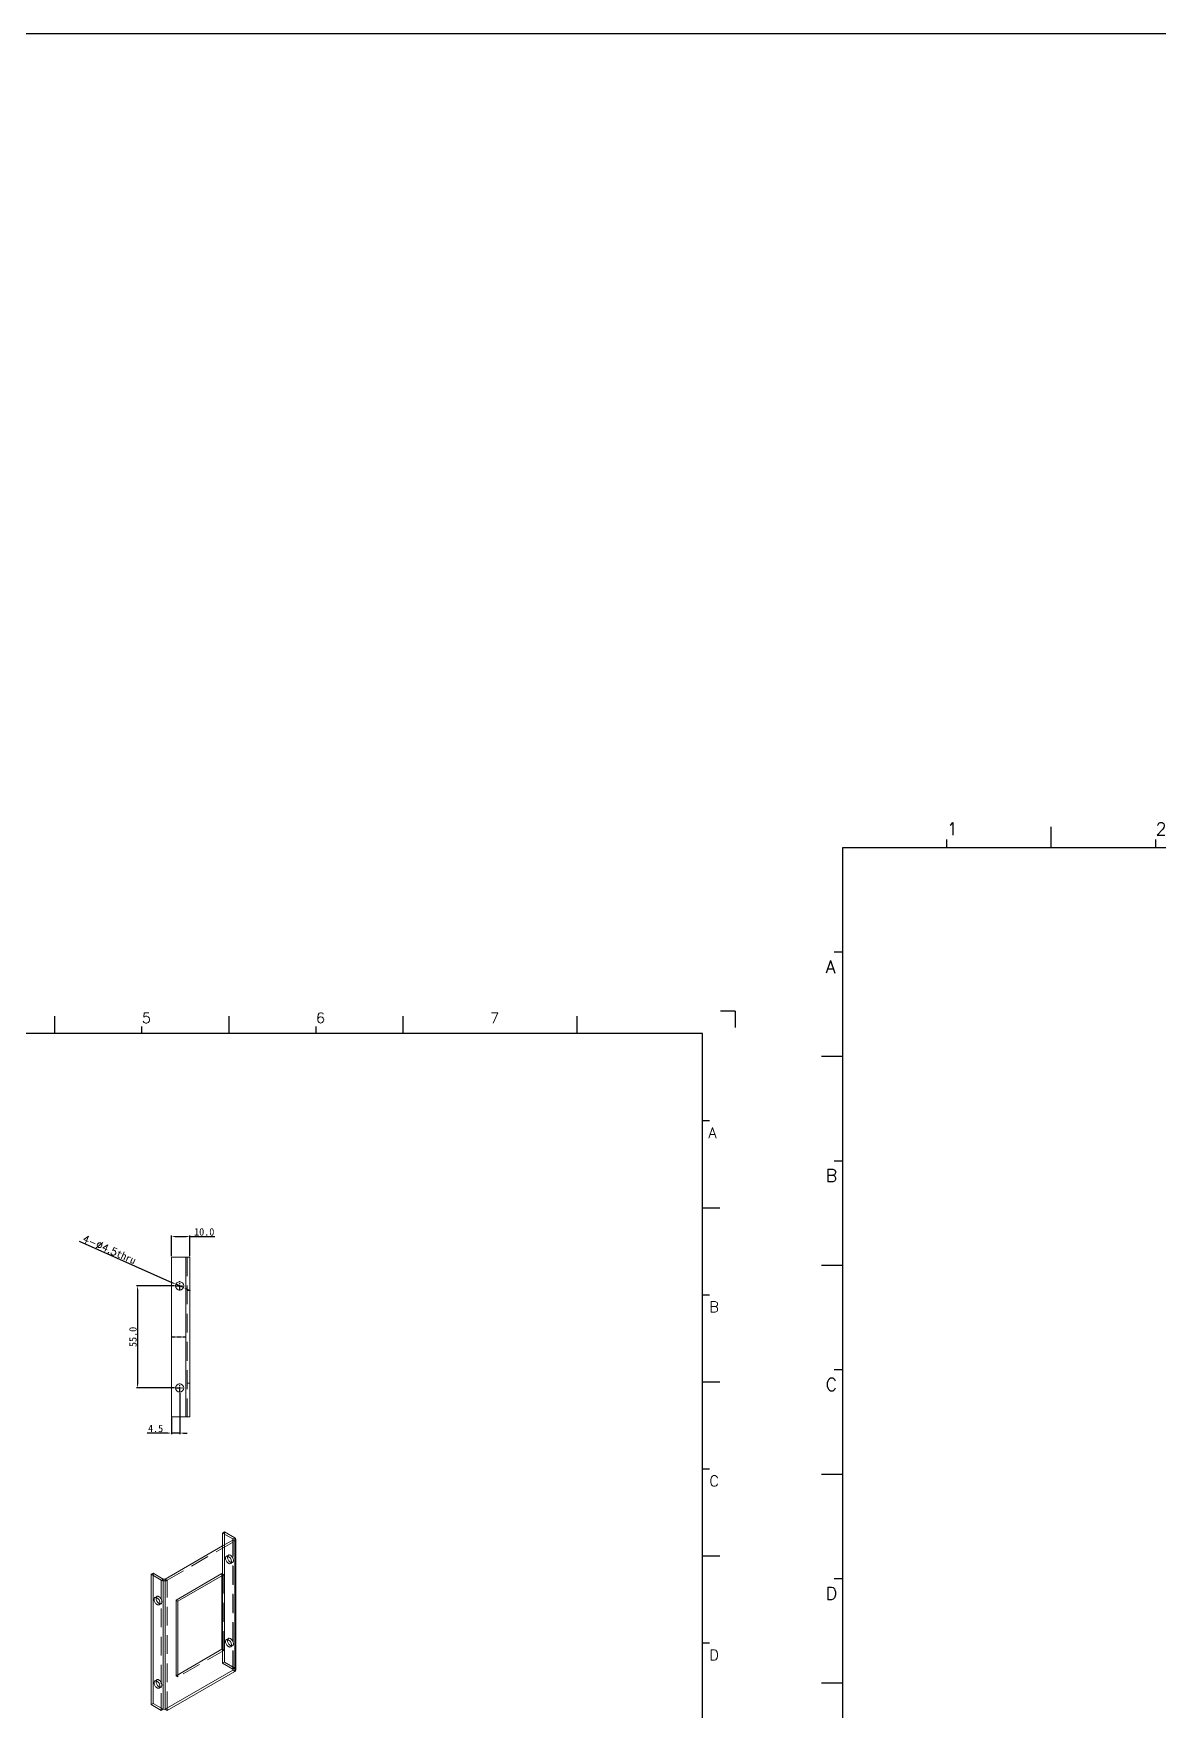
# Model space of a CAD drawing. Extents: x 83 to 30050, y -7164 to 695.
# Drawn here: x 1584 to 2190, y -1490 to -586 of the extents above; entities that cross this region are included whole.
import ezdxf
from ezdxf.enums import TextEntityAlignment as Align

# ---------------------------------------------------------------- set-up
doc = ezdxf.new("R2010")
doc.units = 0
doc.header["$LTSCALE"] = 8
doc.header["$MEASUREMENT"] = 0
doc.header["$PDSIZE"] = 5
doc.linetypes.add('CENTER', pattern=[2, 1.25, -0.25, 0.25, -0.25])
doc.linetypes.add('HIDDEN', pattern=[1.905, 1.27, -0.635])
doc.layers.get('0').update_dxf_attribs({"linetype": 'CONTINUOUS'})
doc.layers.get('Defpoints').update_dxf_attribs({"linetype": 'CONTINUOUS'})
doc.layers.add('41', color=3, linetype='CONTINUOUS')
doc.layers.add('dim', color=82, linetype='CONTINUOUS', lineweight=9)
doc.styles.add('SIMPLEX', font='SIMPLEX')
doc.styles.get("Standard").update_dxf_attribs({"font": '', "height": 4})
doc.styles.get('Standard').set_extended_font_data('SimSun')
doc.dimstyles.new('ISO-25', dxfattribs={"dimtxt": 6, "dimasz": 2.5, "dimexe": 1.25, "dimexo": 0.625, "dimtad": 1, "dimdec": 1, "dimzin": 1, "dimdsep": 46, "dimtxsty": 'Standard', "dimcen": 2.5, "dimadec": 0, "dimazin": 0, "dimtm": 1e-09, "dimtfac": 1, "dimtdec": 1, "dimtmove": 0, "dimatfit": 3, "dimfxl": 1, "dimtolj": 1, "dimtzin": 0, "dimarcsym": 0})

# ---------------------------------------------------------------- blocks, each defined once
blk = doc.blocks.new('A$C0BB32EA6')
at = {"layer": '41'}
for p, q in [((90.21, 427.84), (90.21, 435.66)), ((168.4, 427.84), (168.4, 435.66)), ((168.4, 427.84), (168.4, 435.66)), ((168.4, 427.84), (168.4, 435.66)), ((246.58, 427.84), (246.58, 435.66)), ((246.58, 427.84), (246.58, 435.66)), ((324.77, 427.84), (324.77, 435.66)), ((402.96, 427.84), (402.96, 435.66)), ((481.15, 427.84), (481.15, 435.66)), ((559.34, 427.84), (559.34, 435.66)), ((615.63, 427.84), (12.02, 427.84)), ((12.02, 427.84), (12.02, 10.32)), ((51.11, 427.84), (51.11, 430.97)), ((129.3, 427.84), (129.3, 430.97)), ((129.3, 427.84), (129.3, 430.97)), ((129.3, 427.84), (129.3, 430.97)), ((207.49, 427.84), (207.49, 430.97)), ((207.49, 427.84), (207.49, 430.97)), ((285.68, 427.84), (285.68, 430.97)), ((363.87, 427.84), (363.87, 430.97)), ((442.06, 427.84), (442.06, 430.97)), ((615.63, 10.32), (615.63, 427.84)), ((12.02, 388.75), (8.89, 388.75)), ((615.63, 388.75), (618.76, 388.75)), ((12.02, 349.66), (4.2, 349.66)), ((615.63, 349.66), (623.45, 349.66)), ((12.02, 310.56), (8.89, 310.56)), ((615.63, 310.56), (618.76, 310.56)), ((12.02, 271.47), (4.2, 271.47)), ((615.63, 271.47), (623.45, 271.47)), ((12.02, 232.37), (8.89, 232.37)), ((615.63, 232.37), (618.76, 232.37)), ((12.02, 193.28), (4.2, 193.28)), ((615.63, 193.28), (623.45, 193.28)), ((12.02, 154.18), (8.89, 154.18)), ((615.63, 154.18), (618.76, 154.18)), ((12.02, 115.09), (4.2, 115.09)), ((615.63, 115.09), (623.45, 115.09)), ((341.34, 85.85), (615.63, 85.85)), ((341.34, 85.85), (341.34, 10.32)), ((416.87, 85.85), (416.87, 10.32)), ((484.16, 85.85), (484.16, 10.32)), ((555.4, 85.7), (555.4, 10.17)), ((12.02, 76), (8.89, 76)), ((615.63, 76), (618.76, 76)), ((615.63, 66.14), (341.34, 66.14)), ((378.86, 10.02), (379.1, 65.84)), ((341.34, 51.12), (416.87, 51.12)), ((615.63, 46.17), (416.87, 46.17)), ((12.02, 36.9), (4.2, 36.9)), ((341.34, 37.5), (401.12, 37.5)), ((341.34, 37.5), (416.87, 37.5)), ((615.63, 36.9), (623.45, 36.9)), ((615.63, 26.74), (416.87, 26.74)), ((341.34, 23.05), (401.87, 23.05)), ((341.34, 23.05), (401.87, 23.05)), ((341.34, 23.05), (401.87, 23.05)), ((341.34, 23.05), (401.87, 23.05)), ((341.34, 23.05), (401.87, 23.05)), ((341.34, 23.05), (416.87, 23.05)), ((12.02, 10.32), (615.63, 10.32)), ((51.11, 10.32), (51.11, 7.19)), ((90.21, 10.32), (90.21, 2.5)), ((129.3, 10.32), (129.3, 7.19)), ((168.4, 10.32), (168.4, 2.5)), ((207.49, 10.32), (207.49, 7.19)), ((246.58, 10.32), (246.58, 2.5)), ((285.68, 10.32), (285.68, 7.19)), ((324.77, 10.32), (324.77, 2.5)), ((326.34, 10.32), (401.87, 10.32)), ((363.87, 10.32), (363.87, 7.19)), ((402.96, 10.32), (402.96, 2.5)), ((442.06, 10.32), (442.06, 7.19)), ((481.15, 10.32), (481.15, 2.5)), ((520.24, 10.32), (520.24, 7.19)), ((559.34, 10.32), (559.34, 2.5))]:
    blk.add_line(p, q, dxfattribs=at)
at = {"layer": '41', "linetype": 'Continuous'}
for p, q in [((630.37, 437.94), (623.79, 437.94)), ((630.37, 437.94), (630.37, 430.59)), ((0, 0), (0, 8.98)), ((0, 0), (8.64, 0))]:
    blk.add_line(p, q, dxfattribs=at)
at = {"layer": '41'}
for centre in [(391.73, 61.61), (391.07, 48.04), (392.49, 34.54), (394.6, 20.83)]:
    blk.add_circle(centre, 0.516, dxfattribs=at)
at = {"layer": '41', "style": 'SIMPLEX'}
for s, height, p in [('1', 4.69, (51.11, 432.54)), ('2', 4.69, (129.3, 432.54)), ('3', 4.69, (207.49, 432.54)), ('4', 4.69, (285.68, 432.54)), ('5', 4.69, (363.87, 432.54)), ('6', 4.69, (442.06, 432.54)), ('7', 4.69, (520.24, 432.54)), ('A', 4.75, (5.76, 380.93)), ('A', 4.75, (618.27, 380.93)), ('B', 4.75, (5.76, 302.74)), ('B', 4.75, (618.72, 302.74)), ('C', 4.75, (5.76, 224.55)), ('C', 4.75, (618.72, 224.55)), ('D', 4.75, (5.76, 146.37)), ('D', 4.75, (618.72, 146.37)), ('E', 4.75, (5.76, 68.18)), ('E', 4.75, (618.95, 68.18)), ('X.', 3.284, (349.84, 57.49)), ('%%p', 3.284, (355.04, 57.36)), ('X.', 3.284, (388.21, 57.49)), ('%%p', 3.284, (394.07, 57.36)), ('.X', 3.284, (346.89, 44.16)), ('%%p', 3.284, (352.09, 44.33)), ('.X', 3.284, (385.9, 44.16)), ('%%p', 3.284, (391.76, 44.33)), ('.XX', 3.284, (346.2, 30.42)), ('%%p', 3.284, (354.44, 30.46)), ('.XX', 3.284, (384.11, 30.42)), ('%%p', 3.284, (393.01, 30.46)), ('.XXX', 3.284, (383.48, 16.83)), ('%%p', 3.284, (395.11, 16.95)), ('1', 4.69, (51.11, 0.87)), ('2', 4.69, (129.3, 0.87)), ('3', 4.69, (207.49, 0.87)), ('4', 4.69, (285.68, 0.87)), ('5', 4.69, (363.87, 0.87)), ('6', 4.69, (442.06, 0.87)), ('7', 4.69, (520.24, 0.87))]:
    blk.add_text(s, height=height, dxfattribs=at).set_placement(p)
at = {"layer": '41', "linetype": 'Continuous'}
for s, p in [('标准公差', (372.08, 76.36)), ('材质：', (432.42, 73.5)), ('项目代号：', (486.99, 73.71)), ('淮安鹏雨科技', (562.04, 71.96)), ('（特别标注的除外）', (356.94, 66.94)), ('表面处理：', (420.83, 54.55)), ('审核：', (496.9, 53.5)), ('名称：', (563.9, 55.18)), ('数量：', (431.79, 33.91)), ('设计：', (496.69, 33.7)), ('件号：', (568.32, 34.55)), ('比例:', (431.16, 16.65)), ('SHEET:', (493.95, 15.75)), ('1/1', (524.5, 15.18)), ('版本:', (568.11, 16.23))]:
    blk.add_text(s, height=4, dxfattribs=at).set_placement(p)
at = {"layer": '41'}
for s, p in [('0.2', (363.82, 57.75)), ('0.2%%D', (402.12, 57.11)), ('0.1', (363.14, 44.41)), ('0.1%%D', (402.07, 43.76)), ('0.02', (364.07, 30.58)), ('0.02%%D', (401.9, 29.93)), ('0.005%%D', (401.27, 17.16))]:
    blk.add_text(s, height=2.929, dxfattribs=at).set_placement(p)
at = {"layer": '41', "style": 'SIMPLEX'}
blk.add_text('.XXX', height=3.284, dxfattribs=at).set_placement((351.31, 18.87), align=Align.MIDDLE_CENTER)
at = {"layer": '41'}
blk.add_text('%%P0.005', height=2.929, dxfattribs=at).set_placement((364.87, 17.89), align=Align.MIDDLE_CENTER)
at = {"layer": '41', "linetype": 'Continuous'}
for tag, p in [('材质', (457.07, 73.08)), ('代号', (522.6, 73.29)), ('表面处理', (452.44, 54.13)), ('审核', (523.65, 54.34)), ('名称', (585.81, 54.97)), ('数量', (457.5, 33.7)), ('设计', (523.23, 34.13)), ('件号', (586.65, 33.91)), ('比例', (457.5, 17.28)), ('版本', (587.08, 16.23))]:
    blk.add_attdef(tag, p, '', height=4, dxfattribs=at)
blk = doc.blocks.new('*D248')
at = {"layer": 'Defpoints', "color": 0, "linetype": 'Continuous'}
for p in [(1667.84, -1234.44), (1657.84, -1245.53), (1667.84, -1245.53)]:
    blk.add_point(p, dxfattribs=at)
at = {"layer": 'dim', "color": 0, "linetype": 'Continuous', "lineweight": -2}
for p, q in [((1657.84, -1245.03), (1657.84, -1233.94)), ((1659.84, -1234.44), (1665.84, -1234.44)), ((1667.84, -1245.03), (1667.84, -1233.94)), ((1667.84, -1234.44), (1681.28, -1234.44))]:
    blk.add_line(p, q, dxfattribs=at)
at = {"layer": 'dim', "color": 0, "linetype": 'Continuous'}
for points in [[(1659.84, -1234.1), (1659.84, -1234.77), (1657.84, -1234.44)], [(1665.84, -1234.1), (1665.84, -1234.77), (1667.84, -1234.44)]]:
    blk.add_solid(points, dxfattribs=at)
at = {"layer": 'dim', "color": 0, "linetype": 'Continuous', "insert": (1675.56, -1231.94), "char_height": 4, "attachment_point": 5}
blk.add_mtext('\\A1;10.0', dxfattribs=at)
blk = doc.blocks.new('*D249')
at = {"layer": 'Defpoints', "color": 0, "linetype": 'Continuous'}
for p in [(1660.09, -1261.03), (1639.63, -1316.03), (1660.09, -1316.03)]:
    blk.add_point(p, dxfattribs=at)
at = {"layer": 'dim', "color": 0, "linetype": 'Continuous', "lineweight": -2}
for p, q in [((1659.59, -1261.03), (1639.13, -1261.03)), ((1639.63, -1263.03), (1639.63, -1314.03)), ((1659.59, -1316.03), (1639.13, -1316.03))]:
    blk.add_line(p, q, dxfattribs=at)
at = {"layer": 'dim', "color": 0, "linetype": 'Continuous'}
for points in [[(1639.29, -1263.03), (1639.96, -1263.03), (1639.63, -1261.03)], [(1639.29, -1314.03), (1639.96, -1314.03), (1639.63, -1316.03)]]:
    blk.add_solid(points, dxfattribs=at)
at = {"layer": 'dim', "color": 0, "linetype": 'Continuous', "insert": (1637.13, -1288.53), "char_height": 4, "attachment_point": 5, "rotation": 90}
blk.add_mtext('\\A1;55.0', dxfattribs=at)
blk = doc.blocks.new('*D250')
at = {"layer": 'Defpoints', "color": 0, "linetype": 'Continuous'}
for p in [(1662.34, -1318.28), (1657.84, -1331.53), (1657.84, -1340.35)]:
    blk.add_point(p, dxfattribs=at)
at = {"layer": 'dim', "color": 0, "linetype": 'Continuous', "lineweight": -2}
for p, q in [((1662.34, -1318.78), (1662.34, -1340.85)), ((1657.84, -1332.03), (1657.84, -1340.85)), ((1655.84, -1340.35), (1644.86, -1340.35)), ((1662.34, -1340.35), (1657.84, -1340.35)), ((1664.34, -1340.35), (1666.34, -1340.35))]:
    blk.add_line(p, q, dxfattribs=at)
at = {"layer": 'dim', "color": 0, "linetype": 'Continuous'}
for points in [[(1655.84, -1340.02), (1655.84, -1340.69), (1657.84, -1340.35)], [(1664.34, -1340.02), (1664.34, -1340.69), (1662.34, -1340.35)]]:
    blk.add_solid(points, dxfattribs=at)
at = {"layer": 'dim', "color": 0, "linetype": 'Continuous', "insert": (1649.35, -1337.85), "char_height": 4, "attachment_point": 5}
blk.add_mtext('\\A1;4.5', dxfattribs=at)
blk = doc.blocks.new('*D251')
at = {"layer": 'Defpoints', "color": 0, "linetype": 'Continuous'}
for p in [(1660.28, -1260.12), (1664.4, -1261.95)]:
    blk.add_point(p, dxfattribs=at)
at = {"layer": 'dim', "color": 0, "linetype": 'Continuous', "lineweight": -2}
for p, q in [((1608.1, -1236.94), (1658.46, -1259.31)), ((1664.4, -1261.95), (1660.28, -1260.12)), ((1666.22, -1262.76), (1668.05, -1263.57))]:
    blk.add_line(p, q, dxfattribs=at)
at = {"layer": 'dim', "color": 0, "linetype": 'Continuous'}
for points in [[(1658.59, -1259), (1658.32, -1259.61), (1660.28, -1260.12)], [(1666.36, -1262.46), (1666.09, -1263.06), (1664.4, -1261.95)]]:
    blk.add_solid(points, dxfattribs=at)
at = {"layer": 'dim', "color": 0, "linetype": 'Continuous', "insert": (1624.43, -1241.46), "char_height": 4, "attachment_point": 5, "rotation": 336.04728}
blk.add_mtext('\\A1;{\\Ftxt,bigfont|c134;4-∅4.5}thru', dxfattribs=at)

msp = doc.modelspace()

# ---------------------------------------------------------------- linework, layer by layer
at = {"color": 7, "linetype": 'Continuous', "lineweight": 15}
for p, q in [((1657.839, -1331.534), (1657.839, -1245.534)), ((1657.839, -1245.534), (1665.603, -1245.534)), ((1665.603, -1245.534), (1665.603, -1331.534)), ((1665.603, -1245.534), (1667.839, -1245.534)), ((1667.839, -1245.534), (1667.839, -1331.534)), ((1665.603, -1331.534), (1657.839, -1331.534)), ((1667.839, -1331.534), (1665.603, -1331.534)), ((1686.52, -1393.603), (1685.46, -1394.215)), ((1685.46, -1464.438), (1685.46, -1394.215)), ((1686.52, -1463.825), (1686.52, -1393.603)), ((1686.52, -1393.603), (1692.01, -1396.772)), ((1692.01, -1396.772), (1692.01, -1466.994)), ((1692.665, -1467.907), (1692.665, -1397.685)), ((1654.514, -1419.019), (1685.46, -1401.155)), ((1646.922, -1416.462), (1647.983, -1415.85)), ((1646.922, -1416.462), (1646.922, -1486.685)), ((1647.983, -1415.85), (1647.983, -1486.072)), ((1653.473, -1419.019), (1647.983, -1415.85)), ((1685.106, -1416.056), (1660.357, -1430.344)), ((1661.418, -1430.956), (1685.106, -1417.281)), ((1685.106, -1456.883), (1685.106, -1416.056)), ((1653.473, -1419.019), (1653.473, -1489.241)), ((1654.514, -1489.241), (1654.514, -1419.019)), ((1660.357, -1430.344), (1660.357, -1471.171)), ((1660.357, -1430.344), (1661.418, -1430.956)), ((1661.418, -1470.558), (1661.418, -1430.956)), ((1660.357, -1471.171), (1685.106, -1456.883)), ((1686.52, -1463.825), (1685.46, -1464.438)), ((1692.01, -1466.994), (1686.52, -1463.825)), ((1654.514, -1489.241), (1690.949, -1468.208)), ((1655.575, -1489.854), (1692.01, -1468.82)), ((1690.949, -1467.607), (1685.46, -1464.438)), ((1690.949, -1467.607), (1692.01, -1466.994)), ((1690.949, -1467.607), (1690.949, -1468.208)), ((1690.949, -1468.208), (1692.01, -1468.82)), ((1646.922, -1486.685), (1647.983, -1486.072)), ((1646.922, -1486.685), (1652.412, -1489.854)), ((1647.983, -1486.072), (1653.473, -1489.241)), ((1653.473, -1489.241), (1652.412, -1489.854)), ((1654.514, -1489.241), (1655.575, -1489.854))]:
    msp.add_line(p, q, dxfattribs=at)
at = {"color": 7, "linetype": 'HIDDEN', "lineweight": 0}
for p, q in [((1666.339, -1245.534), (1666.339, -1331.534)), ((1666.339, -1263.534), (1667.839, -1263.534)), ((1666.339, -1313.534), (1667.839, -1313.534)), ((1655.575, -1419.631), (1692.01, -1398.598)), ((1685.46, -1394.215), (1690.949, -1397.384)), ((1685.46, -1401.155), (1690.949, -1397.986)), ((1690.949, -1397.384), (1692.01, -1396.772)), ((1690.949, -1467.607), (1690.949, -1397.384)), ((1690.949, -1397.986), (1692.01, -1398.598)), ((1691.165, -1467.907), (1691.165, -1397.685)), ((1688.577, -1406.148), (1687.517, -1406.76)), ((1652.412, -1419.631), (1646.922, -1416.462)), ((1685.106, -1416.056), (1686.167, -1416.669)), ((1685.106, -1417.281), (1686.167, -1416.669)), ((1686.167, -1416.669), (1686.167, -1457.496)), ((1689.767, -1410.657), (1690.827, -1410.045)), ((1653.473, -1419.019), (1652.412, -1419.631)), ((1652.412, -1419.631), (1652.412, -1489.854)), ((1654.514, -1419.019), (1655.575, -1419.631)), ((1655.575, -1489.854), (1655.575, -1419.631)), ((1650.04, -1428.395), (1648.979, -1429.007)), ((1651.229, -1432.904), (1652.29, -1432.292)), ((1688.577, -1451.057), (1687.517, -1451.67)), ((1689.767, -1455.567), (1690.827, -1454.954)), ((1686.167, -1457.496), (1661.418, -1471.783)), ((1685.106, -1456.883), (1686.167, -1457.496)), ((1660.357, -1471.171), (1661.418, -1471.783)), ((1661.418, -1471.783), (1661.418, -1470.558)), ((1692.01, -1466.994), (1692.01, -1468.82)), ((1650.04, -1473.304), (1648.979, -1473.917)), ((1651.229, -1477.814), (1652.29, -1477.202))]:
    msp.add_line(p, q, dxfattribs=at)
at = {"color": 1, "linetype": 'CENTER', "ltscale": 0.28575}
for p, q in [((1659.864, -1261.034), (1664.814, -1261.034)), ((1662.339, -1263.509), (1662.339, -1258.559)), ((1659.864, -1316.034), (1664.814, -1316.034)), ((1662.339, -1318.509), (1662.339, -1313.559))]:
    msp.add_line(p, q, dxfattribs=at)
at = {"color": 1, "linetype": 'CENTER', "ltscale": 0.19719}
msp.add_line((1657.839, -1288.534), (1665.603, -1288.534), dxfattribs=at)
at = {"color": 7, "linetype": 'HIDDEN', "lineweight": 0, "flags": 128}
for points in [[(1690.164, -1410.121), (1690.131, -1410.214), (1690.007, -1410.439), (1689.84, -1410.609), (1689.634, -1410.717), (1689.396, -1410.761), (1689.133, -1410.74), (1688.855, -1410.652), (1688.57, -1410.503), (1688.288, -1410.295), (1688.016, -1410.037), (1687.765, -1409.736), (1687.542, -1409.402), (1687.355, -1409.045), (1687.208, -1408.678), (1687.108, -1408.312), (1687.057, -1407.958), (1687.057, -1407.629), (1687.108, -1407.334), (1687.208, -1407.084), (1687.355, -1406.885), (1687.542, -1406.746), (1687.765, -1406.669), (1688.016, -1406.658), (1688.18, -1406.684)], [(1649.643, -1428.931), (1649.613, -1428.924), (1649.35, -1428.902), (1649.112, -1428.946), (1648.906, -1429.055), (1648.739, -1429.225), (1648.615, -1429.45), (1648.539, -1429.724), (1648.513, -1430.037)], [(1648.513, -1430.037), (1648.539, -1430.38), (1648.615, -1430.741), (1648.739, -1431.109), (1648.906, -1431.473), (1649.112, -1431.819), (1649.35, -1432.138), (1649.613, -1432.419), (1649.891, -1432.653), (1650.176, -1432.832), (1650.458, -1432.951), (1650.73, -1433.006), (1650.981, -1432.995), (1651.204, -1432.918), (1651.392, -1432.778), (1651.538, -1432.58), (1651.627, -1432.368)], [(1690.164, -1455.031), (1690.131, -1455.124), (1690.007, -1455.349), (1689.84, -1455.519), (1689.634, -1455.627), (1689.396, -1455.671), (1689.133, -1455.649), (1688.855, -1455.562), (1688.57, -1455.412), (1688.288, -1455.205), (1688.016, -1454.947), (1687.765, -1454.645), (1687.542, -1454.311), (1687.355, -1453.955), (1687.208, -1453.588), (1687.108, -1453.222), (1687.057, -1452.868), (1687.057, -1452.539), (1687.108, -1452.244), (1687.208, -1451.994), (1687.355, -1451.795), (1687.542, -1451.656), (1687.765, -1451.579), (1688.016, -1451.568), (1688.18, -1451.593)], [(1649.643, -1473.841), (1649.613, -1473.834), (1649.35, -1473.812), (1649.112, -1473.856), (1648.906, -1473.965), (1648.739, -1474.135), (1648.615, -1474.36), (1648.539, -1474.634), (1648.513, -1474.947)], [(1648.513, -1474.947), (1648.539, -1475.29), (1648.615, -1475.651), (1648.739, -1476.019), (1648.906, -1476.382), (1649.112, -1476.729), (1649.35, -1477.048), (1649.613, -1477.329), (1649.891, -1477.563), (1650.176, -1477.742), (1650.458, -1477.861), (1650.73, -1477.916), (1650.981, -1477.905), (1651.204, -1477.828), (1651.392, -1477.688), (1651.538, -1477.49), (1651.627, -1477.278)]]:
    msp.add_lwpolyline(points, dxfattribs=at)
at = {"color": 7, "linetype": 'Continuous', "lineweight": 15, "flags": 128}
for points in [[(1691.293, -1409.015), (1691.268, -1409.328), (1691.192, -1409.602), (1691.068, -1409.827), (1690.9, -1409.997), (1690.694, -1410.105), (1690.456, -1410.149), (1690.194, -1410.127), (1689.916, -1410.04), (1689.631, -1409.89), (1689.348, -1409.683), (1689.077, -1409.425), (1688.826, -1409.123), (1688.603, -1408.789), (1688.415, -1408.433), (1688.269, -1408.066), (1688.169, -1407.7), (1688.118, -1407.346), (1688.118, -1407.017), (1688.169, -1406.722), (1688.269, -1406.471), (1688.415, -1406.273), (1688.603, -1406.133), (1688.826, -1406.057), (1689.077, -1406.046), (1689.348, -1406.101), (1689.631, -1406.22), (1689.916, -1406.399), (1690.194, -1406.633), (1690.456, -1406.913), (1690.694, -1407.232), (1690.9, -1407.579), (1691.068, -1407.942), (1691.192, -1408.31), (1691.268, -1408.672), (1691.293, -1409.015)], [(1690.233, -1409.627), (1690.207, -1409.94), (1690.164, -1410.121)], [(1649.574, -1429.425), (1649.6, -1429.768), (1649.676, -1430.129), (1649.799, -1430.497), (1649.967, -1430.86), (1650.173, -1431.207), (1650.411, -1431.526), (1650.673, -1431.807), (1650.951, -1432.041), (1651.236, -1432.22), (1651.519, -1432.339), (1651.79, -1432.394), (1652.042, -1432.383), (1652.265, -1432.306), (1652.452, -1432.166), (1652.598, -1431.968), (1652.699, -1431.717), (1652.75, -1431.423), (1652.75, -1431.093), (1652.699, -1430.74), (1652.598, -1430.374), (1652.452, -1430.006), (1652.265, -1429.65), (1652.042, -1429.316), (1651.79, -1429.015), (1651.519, -1428.756), (1651.236, -1428.549), (1650.951, -1428.399), (1650.673, -1428.312), (1650.411, -1428.29), (1650.173, -1428.334), (1649.967, -1428.443), (1649.799, -1428.612), (1649.676, -1428.838), (1649.6, -1429.111), (1649.574, -1429.425)], [(1691.293, -1453.924), (1691.268, -1454.238), (1691.192, -1454.511), (1691.068, -1454.737), (1690.9, -1454.906), (1690.694, -1455.015), (1690.456, -1455.059), (1690.194, -1455.037), (1689.916, -1454.95), (1689.631, -1454.8), (1689.348, -1454.593), (1689.077, -1454.334), (1688.826, -1454.033), (1688.603, -1453.699), (1688.415, -1453.343), (1688.269, -1452.975), (1688.169, -1452.609), (1688.118, -1452.256), (1688.118, -1451.926), (1688.169, -1451.632), (1688.269, -1451.381), (1688.415, -1451.183), (1688.603, -1451.043), (1688.826, -1450.967), (1689.077, -1450.956), (1689.348, -1451.01), (1689.631, -1451.129), (1689.916, -1451.309), (1690.194, -1451.542), (1690.456, -1451.823), (1690.694, -1452.142), (1690.9, -1452.489), (1691.068, -1452.852), (1691.192, -1453.22), (1691.268, -1453.582), (1691.293, -1453.924)], [(1690.233, -1454.537), (1690.207, -1454.85), (1690.164, -1455.031)], [(1649.574, -1474.335), (1649.6, -1474.677), (1649.676, -1475.039), (1649.799, -1475.407), (1649.967, -1475.77), (1650.173, -1476.117), (1650.411, -1476.436), (1650.673, -1476.716), (1650.951, -1476.95), (1651.236, -1477.13), (1651.519, -1477.249), (1651.79, -1477.303), (1652.042, -1477.292), (1652.265, -1477.216), (1652.452, -1477.076), (1652.598, -1476.878), (1652.699, -1476.627), (1652.75, -1476.332), (1652.75, -1476.003), (1652.699, -1475.65), (1652.598, -1475.283), (1652.452, -1474.916), (1652.265, -1474.56), (1652.042, -1474.226), (1651.79, -1473.925), (1651.519, -1473.666), (1651.236, -1473.459), (1650.951, -1473.309), (1650.673, -1473.222), (1650.411, -1473.2), (1650.173, -1473.244), (1649.967, -1473.353), (1649.799, -1473.522), (1649.676, -1473.748), (1649.6, -1474.021), (1649.574, -1474.335)]]:
    msp.add_lwpolyline(points, dxfattribs=at)
at = {"color": 7, "linetype": 'Continuous', "lineweight": 15}
for centre in [(1662.339, -1261.034), (1662.339, -1316.034)]:
    msp.add_circle(centre, 2.25, dxfattribs=at)
at = {"color": 7, "linetype": 'HIDDEN', "lineweight": 0}
for centre, radius, start, end in [((1690.835, -1397.685), 0.322, 290.783314, 69.216968), ((1691.546, -1397.573), 1.125, 294.374722, 354.305099), ((1653.993, -1416.579), 3.438, 242.609671, 297.390329)]:
    msp.add_arc(centre, radius, start, end, dxfattribs=at)
at = {"color": 7, "linetype": 'Continuous', "lineweight": 15}
for centre, radius, start, end in [((1691.546, -1397.796), 1.125, 5.695214, 65.624939), ((1687.02, -1409.68), 3.213, 0.947209, 68.841772), ((1653.993, -1418.014), 1.132, 242.60967, 297.39033), ((1648.594, -1431.828), 3.081, 349.89654, 70.098085), ((1687.02, -1454.59), 3.213, 0.947256, 68.841656), ((1690.835, -1467.907), 0.322, 290.783314, 69.216968), ((1691.663, -1467.907), 0.977, 290.78349, 69.216469), ((1648.594, -1476.737), 3.081, 349.896558, 70.098056), ((1653.993, -1488.236), 1.132, 242.60967, 297.39033)]:
    msp.add_arc(centre, radius, start, end, dxfattribs=at)
at = {"layer": '41', "color": 1, "linetype": 'Continuous'}
msp.add_lwpolyline([(766.79, -586.034), (6400.603, -586.034), (6400.603, -2052.866), (766.79, -2052.866)], close=True, dxfattribs=at)

# ---------------------------------------------------------------- block references
at = {"layer": '41', "linetype": 'Continuous'}
for p, xscale, yscale, zscale, values in [((2002.198, -1640.938), 1.440000000000055, 1.440000000000055, 1.44, {'版本': 'A', '件号': 'C004', '名称': '支板', '设计': '徐鹏', '审核': '徐鹏', '代号': '0001', '比例': '1:1', '数量': '01', '表面处理': '/', '材质': '钣金'}), ((1205.359, -1638.462), 1.200000000000045, 1.200000000000045, 1.2, {'版本': 'A', '件号': 'C003', '名称': '支板', '设计': '徐鹏', '审核': '徐鹏', '代号': '0001', '比例': '1:1', '数量': '01', '表面处理': '/', '材质': '钣金'})]:
    msp.add_blockref('A$C0BB32EA6', p, dxfattribs=dict(at, xscale=xscale, yscale=yscale, zscale=zscale)).add_auto_attribs(values)

# ---------------------------------------------------------------- dimensions: what is measured, and where the dimension line sits
at = {"layer": 'dim', "linetype": 'Continuous'}
dim = msp.add_diameter_dim_2p(p1=(1664.396, -1261.948), p2=(1660.283, -1260.121), text='{\\Ftxt,bigfont|c134;4-<>}thru', dimstyle='ISO-25', override={"dimtxt": 2.5, "dimasz": 2, "dimexe": 0.49975, "dimexo": 0.49975, "dimgap": 0.49975}, dxfattribs=at)
dim.commit()
dim.dimension.update_dxf_attribs({"geometry": '*D251', "text_midpoint": (1623.42, -1243.745), "dimtype": 163})
for base, p1, p2, picture, middle in [((1667.839, -1234.435), (1657.839, -1245.534), (1667.839, -1245.534), '*D248', (1675.561, -1231.935)), ((1657.839, -1340.354), (1662.339, -1318.284), (1657.839, -1331.534), '*D250', (1649.351, -1337.854))]:
    dim = msp.add_linear_dim(base=base, p1=p1, p2=p2, dimstyle='ISO-25', override={"dimtxt": 2.5, "dimasz": 2, "dimexe": 0.49975, "dimexo": 0.49975, "dimgap": 0.49975}, dxfattribs=at)
    dim.commit()
    dim.dimension.update_dxf_attribs({"geometry": picture, "text_midpoint": middle})
dim = msp.add_linear_dim(base=(1639.626, -1316.034), p1=(1660.089, -1261.034), p2=(1660.089, -1316.034), angle=90, dimstyle='ISO-25', override={"dimtxt": 2.5, "dimasz": 2, "dimexe": 0.49975, "dimexo": 0.49975, "dimgap": 0.49975}, dxfattribs=at)
dim.commit()
dim.dimension.update_dxf_attribs({"geometry": '*D249', "text_midpoint": (1637.126, -1288.534)})

doc.saveas('drawing.dxf')
